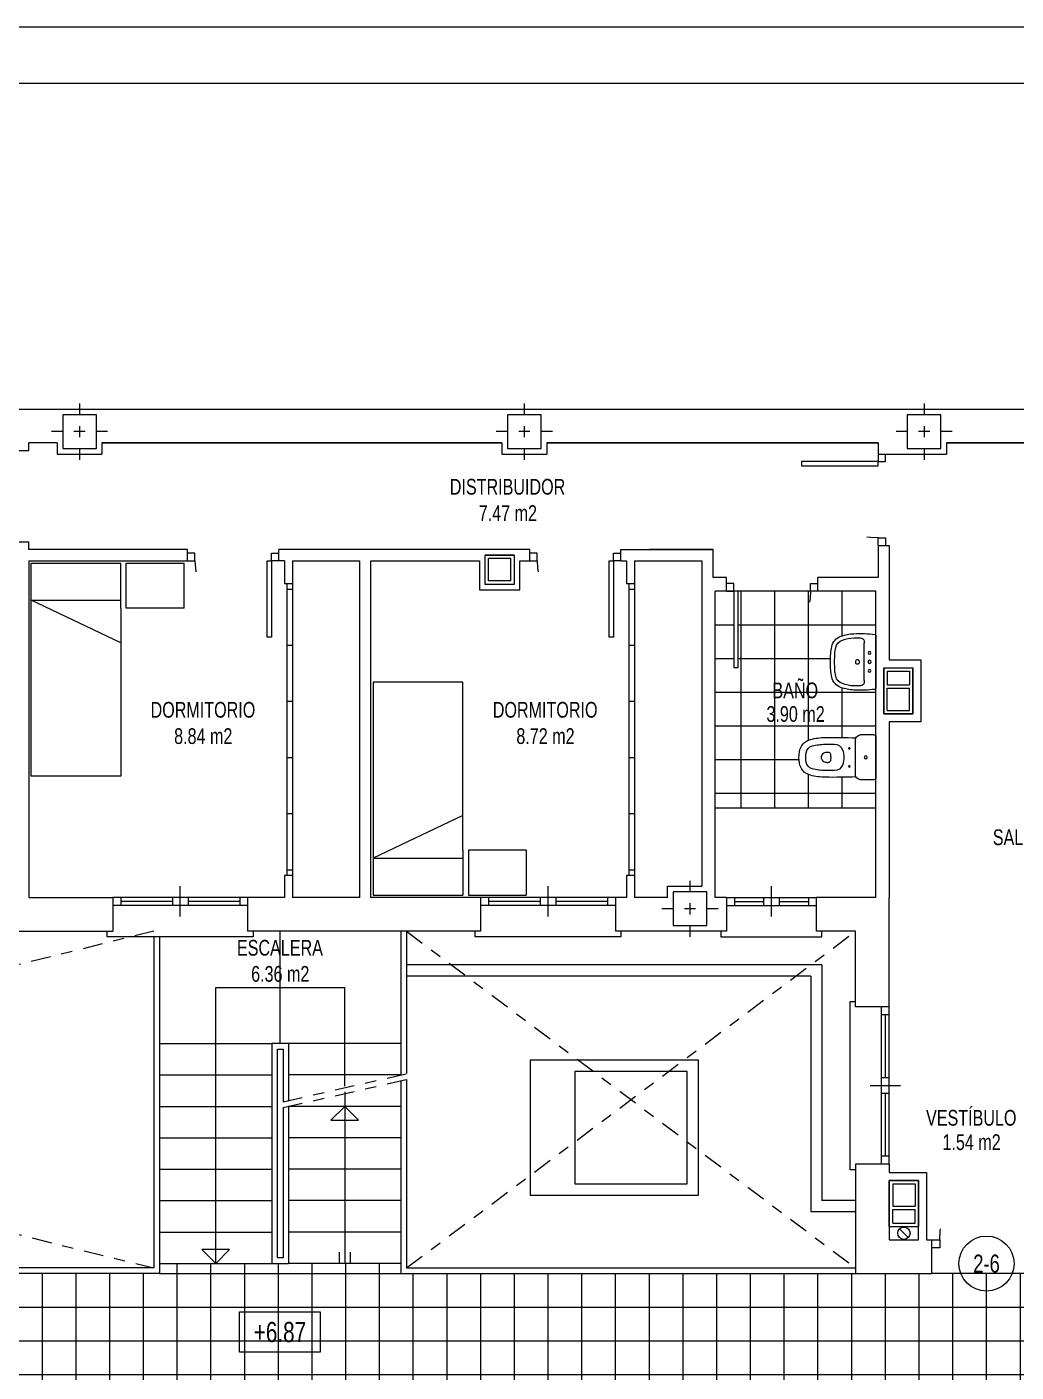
# Model space of a CAD drawing. Header units: millimetres. Extents: x 1426 to 1585, y -58 to 4.
# Drawn here: x 1510.22 to 1519.03, y -40.01 to -28.03 of the extents above; entities that cross this region are included whole.
import ezdxf
from ezdxf.enums import TextEntityAlignment as Align

# ---------------------------------------------------------------- set-up
doc = ezdxf.new("R2010")
doc.units = ezdxf.units.MM
doc.header["$LTSCALE"] = 0.35
doc.linetypes.add('DASHDOT', pattern=[1, 0.5, -0.25, 0, -0.25])
doc.linetypes.add('PUNTOS', pattern=[6.35, 0, -6.35])
for name, color, linetype, lineweight in [('BAJANTES', 9, 'Continuous', 0), ('BARRIDO_PUERTA', 251, 'PUNTOS', 0), ('CARPINTERIA', 4, 'Continuous', 0), ('ESCALERAS', 7, 'Continuous', 0), ('FORMATO', 7, 'Continuous', 0), ('GRAFISMOS', 8, 'DASHDOT', 0), ('MUEBLES', 7, 'Continuous', 0), ('MUROS', 1, 'Continuous', 0), ('PILARES', 7, 'Continuous', 0), ('SANITARIOS', 7, 'Continuous', 0), ('SENTIDO_ESCALERA', 9, 'Continuous', 0), ('SHUNT', 9, 'Continuous', 0), ('SOLERIA', 251, 'Continuous', 0), ('SUPERFICIES', 2, 'Continuous', 0), ('TEXTOS', 3, 'Continuous', 0), ('VISTO', 251, 'Continuous', 0)]:
    doc.layers.add(name, color=color, linetype=linetype, lineweight=lineweight)
doc.styles.add('SWIS721 Lt', font='swisscl.ttf')

# ---------------------------------------------------------------- blocks, each defined once
blk = doc.blocks.new('SHUNT 41x26')
at = {"layer": 'SHUNT'}
for p, q in [((0, 0.2599999999999909), (0, 0)), ((0.4099999999999682, 0.2599999999996783), (0, 0.2599999999999909)), ((0.4099999999999682, 0.2599999999996783), (0.4099999999999966, -1.56319401867222e-13)), ((0.0300000000000864, 0.2300000000000182), (0.0300000000000864, 0.02999999999997272)), ((0.0300000000000864, 0.2300000000000182), (0.2300000000000182, 0.2300000000000182)), ((0.2300000000000182, 0.2300000000000182), (0.2300000000000182, 0.02999999999997272)), ((0.3799999999999955, 0.2299999999998477), (0.2599999999999909, 0.2299999999998477)), ((0.2599999999999909, 0.2299999999998477), (0.2599999999999909, 0.02999999999980218)), ((0.3799999999999955, 0.2299999999998477), (0.3799999999999955, 0.02999999999980218)), ((0, 0), (0.4099999999999966, -1.56319401867222e-13)), ((0.0300000000000864, 0.02999999999997272), (0.2300000000000182, 0.02999999999997272)), ((0.3799999999999955, 0.02999999999980218), (0.2599999999999909, 0.02999999999980218))]:
    blk.add_line(p, q, dxfattribs=at)
blk = doc.blocks.new('bajante')
at = {"layer": 'BAJANTES'}
blk.add_line((-0.03889087296533944, -0.03889087296518312), (0.03889087296511207, 0.03889087296535365), dxfattribs=at)
blk.add_circle((0, 0), 0.055, dxfattribs=at)
blk = doc.blocks.new('PILAR 30x30')
at = {"layer": 'GRAFISMOS', "ltscale": 0.5}
for p, q in [((0, 0.2499999999999858), (0, -0.2499999999999858)), ((0.2499999999999716, 0), (-0.25, 0))]:
    blk.add_line(p, q, dxfattribs=at)
at = {"layer": 'PILARES'}
blk.add_lwpolyline([(0.1499999999999773, -0.1500000000000021), (0.1499999999999773, 0.149999999999995), (-0.1500000000000057, 0.149999999999995), (-0.1500000000000057, -0.1500000000000021)], close=True, dxfattribs=at)
blk = doc.blocks.new('A$C7B596D43')
at = {"layer": 'MUEBLES'}
for p, q in [((-1.419790294221457e-07, 1.498506282077116), (-1.419790294221457e-07, 1.899999949663197)), ((0.5157371351176607, 1.899999949663197), (-1.419790010004363e-07, 1.899999949663197)), ((0.5157371351176607, 1.498506282077116), (0.5157371351176607, 1.899999949663197)), ((0.5640066828195813, 1.498506282077102), (0.5640066828195813, 1.899999949663183)), ((1.364006682819593, 1.899999949663197), (0.5640066828195813, 1.899999949663183)), ((1.364006682819593, -5.03368084991962e-08), (1.364006682819593, 1.899999949663197)), ((1.364006682819593, 1.569999949663185), (0.5640066828195813, 1.569999949663185)), ((0.5640066828195813, 1.189999949663189), (1.364006682819593, 1.569999949663185)), ((-1.419790294221457e-07, 1.498506282077116), (0.5157371351176607, 1.498506282077116)), ((0.5640066828195813, 1.498506282077102), (0.5640066828195813, -5.03368084991962e-08)), ((0.5640066828195813, -5.03368084991962e-08), (1.364006682819593, -5.03368084991962e-08))]:
    blk.add_line(p, q, dxfattribs=at)
blk = doc.blocks.new('S INODORO1')
at = {"layer": 'SANITARIOS'}
for p, q in [((0.1882334308126161, 0), (-0.1882334308126303, 0)), ((-0.1999999999999886, -0.01822664579822231), (-0.1999999999999886, -0.1409999999999627)), ((0.1999999999999886, -0.01822664579822231), (0.1999999999999886, -0.1409999999999627)), ((-0.1918808964199457, -0.156575817573966), (-0.1880054885781419, -0.1619811544979335)), ((-0.163999997858383, -0.17999999999995), (0.1639999999999873, -0.17999999999995)), ((0.1918808985615499, -0.156575817573966), (0.1880054907197461, -0.1619811544979335)), ((-0.04699999999999704, -0.4369999973025642), (-0.04699999999999704, -0.4242945784064887)), ((0.04699999999999704, -0.4369999973025642), (0.04699999999999704, -0.4242945784064887))]:
    blk.add_line(p, q, dxfattribs=at)
blk.add_lwpolyline([(0.1177193807845924, -0.3673107612016917, 0.3145851973718788), (0.0683515056235251, -0.2970423673297677)], format="xyb", dxfattribs=at)
for centre, radius in [((0, -0.09000000000003183), 0.0135), ((0, -0.09000000000003183), 0.0135), ((-0.0800000000000125, -0.23599999999999), 0.0075), ((0.0800000000000125, -0.23599999999999), 0.0075)]:
    blk.add_circle(centre, radius, dxfattribs=at)
for centre, radius, start, end in [((0.1800000000000068, -0.01822664579822231), 0.02, 0, 65.69011829601511), ((-0.1800000000000068, -0.01822664579822231), 0.02, 114.3098817039974, 180), ((-0.1810000000000116, -0.1409999999999627), 0.019, 180, 235.0627641955378), ((-0.1639999999999873, -0.1549999999999727), 0.025, 196.2152195323952, 246.6223783547732), ((5.322258117191922, -0.382957534321692), 5.5, 177.8638331676418, 180.7094562231261), ((-0.163999997858383, -0.1549999999999727), 0.025, 246.6223783547732, 270.000004908241), ((0.1639999999999873, -0.1549999999999727), 0.025, 269.999995091759, 293.3776216452268), ((0.1640000021415915, -0.1549999999999727), 0.025, 293.3776216452268, 343.7847804676048), ((-5.322258117191922, -0.3829575343216884), 5.5, 359.2905437768738, 2.136166832358183), ((0.1810000021416158, -0.1409999999999627), 0.019, 304.9372358044623, 0), ((-0.04271969101469608, -0.3675264795811017), 0.075, 109.9839884045838, 179.8352030700626), ((0, -0.4850000000000136), 0.2, 70.01601159542828, 109.9839884045838), ((0.3726375855731305, -0.4442485856892517), 0.55, 180.7094562231261, 194.5394939202496), ((5.322258117191922, -0.382957534321692), 5.44, 179.8352030700626, 180.7094562231265), ((0.3726375855731305, -0.4442485856892517), 0.49, 180.7094562231265, 194.5394939202496), ((-0.02700000000001523, -0.4242945784064887), 0.02, 99.71514937207024, 180), ((0, -0.4370000000000118), 0.047, 179.999996711712, 270), ((0, -0.5819999999999936), 0.18, 80.2848506279215, 99.71514937207024), ((0, -0.4370000000000118), 0.047, 270, 3.288288058078042e-06), ((0.02700000000001523, -0.4242945784064887), 0.02, 1.017777498068325e-13, 80.28485062792974), ((-0.3726375855731305, -0.4442485856892517), 0.49, 345.4605060797502, 359.2905437768735), ((-5.322258117191922, -0.3829575343216884), 5.44, 359.2905437768735, 0.1647969299373794), ((-0.3726375855731305, -0.4442485856892517), 0.55, 345.4605021030711, 359.2905437768738), ((-0.03003993384598402, -0.5486842853060807), 0.134, 194.5394815747347, 261.1838169393084), ((-0.03003993384598402, -0.5486842853060807), 0.074, 194.5394815747347, 261.1838169393084), ((0.03003993384598402, -0.5486842853060807), 0.074, 278.8161830606915, 345.4605184252652), ((0.03003993384598402, -0.5486842853060807), 0.134, 278.8161830606915, 345.4605021030711), ((0, -0.3550000000000182), 0.33, 261.1838164021437, 278.816183965098), ((0, -0.3550000000000182), 0.27, 261.1838164021437, 278.8161839650988)]:
    blk.add_arc(centre, radius, start, end, dxfattribs=at)
blk = doc.blocks.new('S LAVABO1')
at = {"layer": 'SANITARIOS'}
for p, q in [((0.2960817150196817, 0), (-0.2960817150196817, 0)), ((-0.2065305105095376, -0.1299999999999955), (0.206530511432959, -0.1299999999999955))]:
    blk.add_line(p, q, dxfattribs=at)
for centre, radius in [((-0.1000000000000227, -0.07000000000005002), 0.015), ((0, -0.07000000000005002), 0.0175), ((0.1000000000000227, -0.07000000000005002), 0.015), ((0, -0.2050000000000409), 0.023)]:
    blk.add_circle(centre, radius, dxfattribs=at)
for centre, radius, start, end in [((-0.2960817150196817, -0.009999999999990905), 0.01, 90, 173.6261614113595), ((0.2960817150196817, -0.009999999999990905), 0.01, 6.373838588640401, 90), ((1.184708166736641, -0.1754125934993453), 1.5, 173.6261614113596, 182.6930360595679), ((-0.2269999999999754, -0.1710000000000491), 0.04, 95.59371676879408, 179.6994568863144), ((-0.2065305105095376, -0.3799999999999955), 0.25, 90.00000021162609, 95.59371676879408), ((0.2065305105095376, -0.3799999999999955), 0.25, 84.4062832312059, 89.99999978837394), ((0.2269999999999754, -0.1710000000000491), 0.04, 0.3005431136856259, 84.4062832312059), ((-1.184708166736641, -0.1754125934993453), 1.5, 357.3069639404321, 6.3738385886403), ((0.18581257366111, -0.2223976351006058), 0.5, 182.6930360595679, 199.340620271271), ((1.186135394913322, -0.2209411878851597), 1.454, 178.0233761962638, 180.8979986071595), ((0.18581257366111, -0.2223976351006058), 0.454, 182.6930360595679, 199.340620271271), ((-0.18581257366111, -0.2223976351006058), 0.454, 340.659379728729, 357.3069639404321), ((-1.186135394913322, -0.2209411878851597), 1.454, 359.1020013928405, 1.97662380373624), ((-0.18581257366111, -0.2223976351006058), 0.5, 340.659379728729, 357.3069639404321), ((-0.1349999999999909, -0.3350000000000364), 0.16, 199.34062003409, 257.4428701847792), ((-0.1349999999999909, -0.3350000000000364), 0.114, 199.34062003409, 257.4428701847792), ((-0.06107958876236808, -0.003132898885041868), 0.454, 257.4428701847792, 266.4982176842357), ((0.06107958876236808, -0.003132898885041868), 0.454, 273.5017823157644, 282.5571298152208), ((0.1349999999999909, -0.3350000000000364), 0.114, 282.5571298152208, 340.6593799659099), ((0.1349999999999909, -0.3350000000000364), 0.16, 282.5571298152208, 340.6593799659099), ((-0.06107958876236808, -0.003132898885041868), 0.5, 257.4428701847792, 266.4982176842357), ((0, 0.9950000000000045), 1.5, 266.4982176842357, 273.5017823157644), ((0, 0.9950000000000045), 1.454, 266.4982176842357, 273.5017823157644), ((0.06107958876236808, -0.003132898885041868), 0.5, 273.5017823157644, 282.5571298152208)]:
    blk.add_arc(centre, radius, start, end, dxfattribs=at)
blk = doc.blocks.new('M MESA o90')
at = {"layer": 'MUEBLES'}
for p, q in [((-0.1799999999998363, 0.412431812545492), (-0.1799999999998363, 0.6384318125456048)), ((-0.1799999999998363, 0.6384318125456048), (0.180000000000291, 0.6384318125456048)), ((0.180000000000291, 0.6384318125456048), (0.180000000000291, 0.412431812545492)), ((-0.1799999999998363, 0.580431812545612), (-0.1799999999998363, 0.594431812545281)), ((-0.1799999999998363, 0.594431812545281), (0.180000000000291, 0.594431812545281)), ((0.180000000000291, 0.580431812545612), (-0.1799999999998363, 0.580431812545612)), ((-0.6375531557405338, -0.1779999999998836), (-0.6375531557405338, 0.181999999999789)), ((-0.6375531557405338, 0.181999999999789), (-0.4115531557404211, 0.181999999999789)), ((-0.5935531557406648, -0.1779999999998836), (-0.5935531557406648, 0.181999999999789)), ((-0.5795531557405411, 0.181999999999789), (-0.5795531557405411, -0.1779999999998836)), ((0.6375531557405338, 0.181999999999789), (0.4115531557404211, 0.181999999999789)), ((0.5795531557405411, 0.181999999999789), (0.5795531557405411, -0.1779999999998836)), ((0.5935531557406648, -0.1779999999998836), (0.5935531557406648, 0.181999999999789)), ((0.6375531557405338, -0.1779999999998836), (0.6375531557405338, 0.181999999999789)), ((-0.4115531557404211, -0.1779999999998836), (-0.6375531557405338, -0.1779999999998836)), ((-0.5795531557405411, -0.1779999999998836), (-0.5935531557406648, -0.1779999999998836)), ((0.4115531557404211, -0.1779999999998836), (0.6375531557405338, -0.1779999999998836)), ((0.5795531557405411, -0.1779999999998836), (0.5935531557406648, -0.1779999999998836)), ((-0.1799999999998363, -0.6384318125456048), (-0.1799999999998363, -0.412431812545492)), ((0.180000000000291, -0.412431812545492), (0.180000000000291, -0.6384318125456048)), ((-0.1799999999998363, -0.580431812545612), (0.180000000000291, -0.580431812545612)), ((0.180000000000291, -0.594431812545281), (-0.1799999999998363, -0.594431812545281)), ((0.180000000000291, -0.580431812545612), (0.180000000000291, -0.594431812545281)), ((0.180000000000291, -0.6384318125456048), (-0.1799999999998363, -0.6384318125456048))]:
    blk.add_line(p, q, dxfattribs=at)
blk.add_circle((0, 0), 0.4499999999995907, dxfattribs=at)
blk = doc.blocks.new('A$C1164197C')
at = {"layer": 'SHUNT'}
for p, q in [((4.860798981098924e-07, 0.2600003274134508), (4.860796707362169e-07, 3.274134741104717e-07)), ((4.860798981098924e-07, 0.2600003274134508), (0.2600004860796616, 0.260000327413465)), ((0.2600004860796616, 3.274134741104717e-07), (0.2600004860796616, 0.260000327413465)), ((0.03000048607964345, 0.03000032741356051), (0.03000048607964345, 0.2300003274134923)), ((0.03000048607964345, 0.2300003274134923), (0.2300004860796889, 0.2300003274134923)), ((0.2300004860796889, 0.03000032741356051), (0.2300004860796889, 0.2300003274134923)), ((4.860796707362169e-07, 3.274134741104717e-07), (0.2600004860796616, 3.274134741104717e-07)), ((0.03000048607964345, 0.03000032741356051), (0.2300004860796889, 0.03000032741356051))]:
    blk.add_line(p, q, dxfattribs=at)
blk = doc.blocks.new('C P072')
at = {"layer": 'BARRIDO_PUERTA'}
blk.add_arc((0.06790447680714351, -0.0008679941265654634), 0.722096044878664, 0.06887229536583446, 86.65797362140653, dxfattribs=at)
at = {"layer": 'CARPINTERIA'}
for p, q in [((0.07000000000016371, 0.7200000000002547), (0.1100000000005821, 0.7200000000002547)), ((0.07000000000016371, 0), (0.07000000000016371, 0.7200000000002547)), ((0.1100000000005821, 0.7200000000002547), (0.1100000000005821, 0)), ((0, 0), (0.07000000000016371, 0)), ((0.1100000000005821, 0), (0.07000000000016371, 0)), ((0.07000000000016371, 0), (0.07000000000016371, -0.07000000000016371)), ((0.7900000000004184, 0), (0.7900000000004184, -0.07000000000016371)), ((0.8600000000005821, -9.094947017729282e-13), (0.7900000000004184, 0)), ((0.07000000000016371, -0.07000000000016371), (0, -0.07000000000016371)), ((0.7900000000004184, -0.07000000000016371), (0.8600000000005821, -0.07000000000061846))]:
    blk.add_line(p, q, dxfattribs=at)
blk = doc.blocks.new('ARMARIO 5H')
at = {"layer": 'CARPINTERIA'}
for p, q in [((0, 0.04999999999999716), (2.599999999999909, 0.04999999999999716)), ((0, 0), (2.599999999999909, 0)), ((0.04999999999995453, 0.04999999999999716), (0.04999999999995453, 0)), ((0.5499999999999545, 0.04999999999999716), (0.5499999999999545, 0)), ((1.049999999999955, 0.04999999999999716), (1.049999999999955, 0)), ((1.549999999999955, 0.04999999999999716), (1.549999999999955, 0)), ((2.049999999999955, 0.04999999999999716), (2.049999999999955, 0)), ((2.549999999999955, 0.04999999999999716), (2.549999999999955, 0))]:
    blk.add_line(p, q, dxfattribs=at)
blk = doc.blocks.new('C VA140')
at = {"layer": 'CARPINTERIA'}
for p, q in [((0.6999999999998181, 0), (0, 0)), ((0.07000000000061846, 0), (0.07000000000061846, -0.07000000000016371)), ((0.6300000000001091, 0), (0.6300000000001091, -0.07000000000016371)), ((0.6999999999993634, -0.1700000000000728), (0.6999999999993634, 0.09999999999854481)), ((1.399999999999636, 4.547473508864641e-13), (0.6999999999993634, 0)), ((0.7699999999999818, 0), (0.7699999999999818, -0.07000000000016371)), ((1.329999999999927, 4.547473508864641e-13), (1.329999999999927, -0.06999999999970896)), ((0.6999999999998181, -0.07000000000016371), (0, -0.07000000000016371)), ((0.6300000000001091, -0.03500000000030923), (0.07000000000061846, -0.03500000000030923)), ((1.399999999999636, -0.06999999999970896), (0.6999999999993634, -0.07000000000016371)), ((1.329999999999927, -0.03499999999985448), (0.7699999999999818, -0.03500000000030923)), ((-0.0499999999992724, -0.3500000000003638), (-0.0499999999992724, -0.3000000000001819)), ((1.449999999999818, -0.3499999999999091), (-0.0499999999992724, -0.3500000000003638)), ((1.449999999999818, -0.2999999999997272), (1.449999999999818, -0.3499999999999091))]:
    blk.add_line(p, q, dxfattribs=at)
blk = doc.blocks.new('C P082')
at = {"layer": 'BARRIDO_PUERTA'}
blk.add_arc((0.07000000000016371, 0), 0.8200000000001637, 2.605510395054913e-11, 87.20397430368445, dxfattribs=at)
at = {"layer": 'CARPINTERIA'}
for p, q in [((0.07000000000016371, 0.8190238091779065), (0.1100000000005821, 0.8190238091779065)), ((0.07000000000016371, 0), (0.07000000000016371, 0.8190238091779065)), ((0.1100000000005821, 0.8190238091779065), (0.1100000000005821, 0)), ((0, 0), (0.07000000000016371, 0)), ((0.1100000000005821, 0), (0.07000000000016371, 0)), ((0.07000000000016371, 0), (0.07000000000016371, -0.07000000000016371)), ((0.8900000000003274, 0), (0.8900000000003274, -0.07000000000016371)), ((0.9600000000004911, -9.094947017729282e-13), (0.8900000000003274, 0)), ((0.07000000000016371, -0.07000000000016371), (0, -0.07000000000016371)), ((0.8900000000003274, -0.07000000000016371), (0.9600000000004911, -0.07000000000061846))]:
    blk.add_line(p, q, dxfattribs=at)
blk = doc.blocks.new('C VA080')
at = {"layer": 'CARPINTERIA'}
for p, q in [((0.4000000000005457, 0), (0, 0)), ((0.07000000000061846, 0), (0.07000000000061846, -0.07000000000016371)), ((0.3300000000008367, 0), (0.3300000000008367, -0.07000000000016371)), ((0.4000000000000909, -0.1700000000000728), (0.4000000000000909, 0.09999999999854481)), ((0.8000000000001819, 4.547473508864641e-13), (0.4000000000000909, 0)), ((0.4700000000007094, 0), (0.4700000000007094, -0.07000000000016371)), ((0.7300000000004729, 4.547473508864641e-13), (0.7300000000004729, -0.06999999999970896)), ((0.4000000000005457, -0.07000000000016371), (0, -0.07000000000016371)), ((0.3300000000008367, -0.03500000000030923), (0.07000000000061846, -0.03500000000030923)), ((0.8000000000001819, -0.06999999999970896), (0.4000000000000909, -0.07000000000016371)), ((0.7300000000004729, -0.03499999999985448), (0.4700000000007094, -0.03500000000030923)), ((-0.0499999999992724, -0.3500000000003638), (-0.0499999999992724, -0.3000000000001819)), ((0.8500000000003638, -0.3499999999999091), (-0.0499999999992724, -0.3500000000003638)), ((0.8500000000003638, -0.2999999999997272), (0.8500000000003638, -0.3499999999999091))]:
    blk.add_line(p, q, dxfattribs=at)
blk = doc.blocks.new('C VA120')
at = {"layer": 'CARPINTERIA'}
for p, q in [((0.6000000000008185, 0), (0, 0)), ((0.07000000000061846, 0), (0.07000000000061846, -0.07000000000016371)), ((0.5300000000011096, 0), (0.5300000000011096, -0.07000000000016371)), ((0.6000000000003638, -0.1700000000000728), (0.6000000000003638, 0.09999999999854481)), ((1.199999999999818, 4.547473508864641e-13), (0.6000000000003638, 0)), ((0.6700000000009823, 0), (0.6700000000009823, -0.07000000000016371)), ((1.130000000000109, 4.547473508864641e-13), (1.130000000000109, -0.06999999999970896)), ((0.6000000000008185, -0.07000000000016371), (0, -0.07000000000016371)), ((0.5300000000011096, -0.03500000000030923), (0.07000000000061846, -0.03500000000030923)), ((1.199999999999818, -0.06999999999970896), (0.6000000000003638, -0.07000000000016371)), ((1.130000000000109, -0.03499999999985448), (0.6700000000009823, -0.03500000000030923)), ((-0.0499999999992724, -0.3500000000003638), (-0.0499999999992724, -0.3000000000001819)), ((1.25, -0.3499999999999091), (-0.0499999999992724, -0.3500000000003638)), ((1.25, -0.2999999999997272), (1.25, -0.3499999999999091))]:
    blk.add_line(p, q, dxfattribs=at)

msp = doc.modelspace()

# ---------------------------------------------------------------- hatches: boundary and pattern name
at = {"layer": 'SOLERIA'}
h = msp.add_hatch(dxfattribs=at)
h.set_pattern_fill('ANSI37', color=256, scale=2.4, angle=45, style=0)
h.set_pattern_definition([(90, (1517.782049408042, -33.05549588361865), (0.3, 5.551115123125783e-17), []), (7.016477563892661e-15, (1517.782049408042, -33.05549588361865), (5.551115123125783e-17, -0.3), [])])
h.paths.add_polyline_path([(1516.556071084431, -33.05549588362152), (1517.199115131158, -33.05549588362, -0.3968827745503562), (1516.556071084431, -33.73636605074552)], flags=16)
h.paths.add_polyline_path([(1516.352049253342, -33.05549588362189), (1516.452049253342, -33.05549588362167), (1516.518244964035, -33.05549588362152), (1516.518244964035, -33.73636605074545), (1516.556071084431, -33.73636605074545, 0.396882774550323), (1517.199115131158, -33.05549588362), (1517.265310841851, -33.05549588361985), (1517.782049408042, -33.05549588361865), (1517.782049408042, -33.44937798584697, 0.3819936691706547), (1517.774937529349, -33.44142743614655, 0.03958235651519243), (1517.585337283318, -33.43533517956136, 0.07276681690371832), (1517.47165792949, -33.45746685954293, 0.2590936280427111), (1517.389111205267, -33.55041449716106, 0.0395319811400574), (1517.380289929378, -33.6129478513523, 0.03056833146270439), (1517.380289929377, -33.75953886437546, 0.03953198113820849), (1517.389111205267, -33.82207221856377, 0.2590936280445718), (1517.47165792949, -33.91501985618253, 0.07276681690327334), (1517.585337283317, -33.93715153616393, 0.03958235651476194), (1517.774937529347, -33.93105927957911, 0.3819936692627305), (1517.782049408042, -33.92310872987834), (1517.782049408042, -34.34875740129403, 0.2947433311087498), (1517.763822762244, -34.33699083210639), (1517.641049408042, -34.33699083210639, 0.2449887212017084), (1517.625473590467, -34.34510993568706), (1517.620068253544, -34.34898534352823, 0.2235592800706168), (1517.60410166624, -34.36307109692024, 0.01241701099872643), (1517.330990705534, -34.35967058083296, 0.06041829651556497), (1517.199724777186, -34.37724227421669, 0.2992740963167989), (1517.100948315434, -34.48641339246793, 0.07708787595178637), (1517.100948315435, -34.5875682717454, 0.2992740963157517), (1517.199724777186, -34.6967393899962, 0.06041829651501568), (1517.330990705533, -34.71431108337976, 0.01241701095730912), (1517.604101665328, -34.71091056732651, 0.223559304179279), (1517.620068253544, -34.72499632282612), (1517.625473590468, -34.72887173066793, 0.2449887056174119), (1517.641049408042, -34.73699083210636), (1517.763822762244, -34.73699083210636, 0.2947433311073035), (1517.782049408042, -34.72522426291889), (1517.782049408042, -34.98699083210639), (1516.352049253342, -34.98699083210922)])
h = msp.add_hatch(dxfattribs=at)
h.set_pattern_fill('ANSI37', color=256, scale=2.403, angle=45, style=0)
h.set_pattern_definition([(90, (1505.251627158006, -39.73548816322316), (-0.300375, 5.551115123125783e-17), []), (180, (1505.251627158006, -39.73548816322316), (-5.551115123125783e-17, -0.300375), [])])
h.paths.add_polyline_path([(1490.303187870864, -39.13549588361904), (1496.951204753269, -39.1354958836185), (1496.951204753269, -37.94551151334705), (1499.151204766196, -37.94551148324029), (1499.151204766196, -39.13549588027013), (1511.402049485929, -39.13549588361851), (1511.402049486787, -39.04549574618766), (1513.552049414036, -39.04549587481575), (1513.552049405238, -39.13549588361875), (1520.200066445148, -39.13549588361909), (1520.200066445148, -40.33548044282728), (1517.582043143207, -40.33548044283207), (1517.582043143207, -40.28548044283189), (1516.382043143207, -40.28548044283237), (1516.382043143207, -40.33548044282717), (1515.87122256936, -40.33548044283256), (1515.87122256936, -40.28548044283237), (1514.67122256936, -40.28548044283189), (1514.67122256936, -40.33548044283207), (1510.525824208757, -40.33548156755221), (1510.525824208757, -40.28548156755203), (1509.325824208757, -40.28548156755155), (1509.325824208757, -40.33548156755173), (1506.707037367578, -40.33548044283207), (1506.707037367578, -40.28548044283189), (1505.507037367579, -40.28548044283237), (1505.507037367579, -40.33548044282717), (1504.996216793731, -40.33548044282724), (1504.996216793731, -40.28548044283237), (1503.796216793732, -40.28548044283189), (1503.796216793732, -40.33548044283207), (1501.177429952552, -40.33548044282664), (1501.177429952552, -40.28548156755155), (1499.977429952553, -40.28548156755203), (1499.977429952553, -40.33548044282724), (1495.832025327116, -40.33548044283207), (1495.832025327116, -40.28548044283189), (1494.632025327117, -40.28548044283237), (1494.632025327117, -40.33548044282717), (1494.121204753269, -40.33548044283256), (1494.121204753269, -40.28548044283237), (1492.92120475327, -40.28548044283189), (1492.92120475327, -40.33548044283207), (1490.303187870864, -40.33548044282731)])

# ---------------------------------------------------------------- linework, layer by layer
at = {"layer": 'ESCALERAS'}
for p, q in [((1514.302049408045, -32.73549588361788), (1514.562049408045, -32.73549588361788)), ((1514.302049408045, -32.99549588361787), (1514.302049408045, -32.73549588361788)), ((1514.562049408045, -32.73549588361788), (1514.562049408045, -32.99549588361787)), ((1514.562049408045, -32.99549588361787), (1514.302049408045, -32.99549588361787)), ((1511.352049502811, -36.13549588362032), (1511.352049502811, -39.08549588361848)), ((1511.402049514523, -36.13549588362029), (1511.402049485929, -39.13549588361851)), ((1512.477049458342, -37.08549578210788), (1512.477049458342, -36.085495883618)), ((1513.552049569039, -36.08549588361871), (1513.552049504586, -37.36549587481574)), ((1513.602049581228, -36.08549588361871), (1513.602049505256, -37.35410921388704)), ((1511.402049380331, -37.08549574618863), (1512.402049374402, -37.08549574618863)), ((1512.402049530636, -37.08549574618875), (1512.402049408596, -39.04549574618766)), ((1512.552049380331, -37.08549581125087), (1512.402049530636, -37.08549574618875)), ((1513.552049525342, -37.08549587481574), (1512.552049542283, -37.08549581802712)), ((1512.552049542283, -37.08549581802712), (1512.552049507437, -37.59322911290945)), ((1511.402049431391, -37.36549574618765), (1512.402049425462, -37.36549574618765)), ((1513.552049509441, -37.36549587481574), (1512.552049526382, -37.36549581802712)), ((1513.552049501623, -37.4172863216432), (1513.552049405238, -39.13549588361875)), ((1513.602049502382, -37.40589965958844), (1513.602049408033, -39.08549588361846)), ((1511.402049431391, -37.64549574618766), (1512.402049425462, -37.64549574618766)), ((1512.552049503894, -37.64501955876319), (1512.552049408596, -39.04549581802711)), ((1513.55204949354, -37.64549587481574), (1512.552049510481, -37.64549581802712)), ((1511.402049431391, -37.92549574618766), (1512.402049425462, -37.92549574618766)), ((1513.552049477639, -37.92549587481574), (1512.55204949458, -37.92549581802712)), ((1511.402049431391, -38.20549574618766), (1512.402049425462, -38.20549574618766)), ((1513.552049461738, -38.20549587481575), (1512.552049478679, -38.20549581802712)), ((1511.402049431391, -38.48549574618766), (1512.402049425462, -38.48549574618766)), ((1513.552049445837, -38.48549587481575), (1512.552049462778, -38.48549581802713)), ((1511.402049431391, -38.76549574618766), (1512.402049425462, -38.76549574618766)), ((1513.552049429936, -38.76549587481575), (1512.552049446877, -38.76549581802713)), ((1511.402049431391, -39.04549574618766), (1512.402049425462, -39.04549574618766)), ((1512.402049408596, -39.04549574618766), (1512.552049408596, -39.04549574618766)), ((1513.552049414036, -39.04549587481575), (1512.552049430976, -39.04549581802713)), ((1511.352049502811, -39.08549588361848), (1505.251627080656, -39.08549588361863)), ((1511.402049485929, -39.13549588361851), (1505.251627080656, -39.13549588361864)), ((1513.552049408043, -39.1354958836185), (1517.602049408042, -39.13549588361858)), ((1513.602049408042, -39.08549588361846), (1517.602049408043, -39.08549588361854)), ((1513.602049408042, -39.08549588361848), (1517.602049408043, -39.08549588361854)), ((1517.602049408044, -39.13549588361858), (1517.602049408044, -39.13549588361909))]:
    msp.add_line(p, q, dxfattribs=at)
for points in [[(1517.852049562743, -33.73925997618161), (1518.112049562743, -33.73925997618158), (1518.112049562743, -34.14925997618158), (1517.852049562743, -34.14925997618158), (1517.852049562743, -33.73925997618161)], [(1512.502049412513, -37.65640624145566), (1512.502049408596, -38.99549581802716), (1512.452049370427, -38.99549581802716), (1512.452049374402, -37.13549574618865), (1512.502049412571, -37.13549574618865), (1512.502049412571, -37.60461579637418)]]:
    msp.add_lwpolyline(points, dxfattribs=at)
msp.add_lwpolyline([(1517.902049408043, -38.83549588361908), (1518.162049408043, -38.83549588361908), (1518.162049408043, -38.30551132427657), (1517.902049408042, -38.30551132427657)], close=True, dxfattribs=at)
at = {"layer": 'FORMATO'}
msp.add_lwpolyline([(1531.448353036657, -28.02988439646706), (1531.448353036657, -57.72988439646665), (1478.948353036657, -57.72988439646625), (1478.948353036657, -28.02988439646666)], close=True, dxfattribs=at)
at = {"layer": 'FORMATO', "color": 1}
msp.add_lwpolyline([(1530.948353036657, -28.52988439646708), (1530.948353036657, -57.22988439646667), (1479.448353036657, -57.22988439646625), (1479.448353036657, -28.52988439646666)], close=True, dxfattribs=at)
at = {"layer": 'GRAFISMOS'}
for p, q in [((1499.201204646482, -36.08549588361853), (1511.352049502811, -39.08549588361848)), ((1511.352049502811, -36.08549588361895), (1499.201204766195, -39.08549588027007)), ((1513.602049408042, -39.08549588361848), (1517.602049408043, -36.08549588361809)), ((1513.602049408042, -36.08549588361873), (1517.602049408043, -39.08549588361854)), ((1512.502049412571, -37.60461579639536), (1513.602049506281, -37.35410921365355)), ((1512.502049412513, -37.65640624145565), (1513.602049502382, -37.40589965958848))]:
    msp.add_line(p, q, dxfattribs=at)
at = {"layer": 'MUROS'}
for p, q in [((1488.532420957347, -31.43549588361937), (1521.973915429429, -31.43549588361946)), ((1510.489128049392, -31.73549588361978), (1510.237512581426, -31.73549588362136)), ((1514.698787819535, -32.68549588361781), (1512.464780994738, -32.6854958836144)), ((1514.252049408045, -32.78549588361816), (1514.252049408045, -33.04549588361787)), ((1514.612049408045, -33.04549588361787), (1514.612049408044, -32.78549588361803)), ((1512.584780994738, -32.99049588361512), (1512.514780994738, -32.99049588361512)), ((1514.252049408045, -33.04549588361787), (1514.612049408045, -33.04549588361787)), ((1515.632049408044, -32.99049588361846), (1515.562049408044, -32.99049588361846)), ((1512.584780994738, -35.59049588361503), (1512.514780994738, -35.59049588361503)), ((1515.632049408044, -35.59049588361837), (1515.562049408044, -35.59049588361837)), ((1515.92663174708, -35.78549588362072), (1515.92663174708, -35.68549588361901)), ((1515.92663174708, -35.68549588361901), (1516.232049408044, -35.68549588361901)), ((1510.237512581431, -35.7854958836197), (1510.98663569263, -35.78549588361964)), ((1510.98663569263, -35.78549588361964), (1510.98663569263, -36.08549588361853)), ((1512.514780994738, -35.78549588362002), (1512.186635692629, -35.78549588361964)), ((1512.186635692629, -35.78549588361964), (1512.186635692629, -36.08549588361853)), ((1513.184780994738, -35.78549588362015), (1512.584780994737, -35.78549588362004)), ((1514.262049408043, -35.78549588362035), (1513.284780994738, -35.78549588362016)), ((1514.262049408043, -35.78549588361904), (1514.262049408043, -36.08549588362354)), ((1515.562049408044, -35.78549588362061), (1515.462049408044, -35.78549588362058)), ((1515.462049408044, -35.78549588361904), (1515.462049408044, -36.08549588362354)), ((1515.92663174708, -35.78549588362072), (1515.632049408044, -35.78549588362066)), ((1516.452049408044, -35.78549588362083), (1516.352049408044, -35.78549588362078)), ((1516.452049408043, -35.78549588361827), (1516.452049408044, -36.08549588361834)), ((1517.252049408044, -36.085495883618), (1517.252049408043, -35.78548044283216)), ((1517.782049562742, -35.78549588362106), (1517.252049408043, -35.78549588362097)), ((1517.902049408039, -36.76049588361742), (1517.902049408043, -35.78549588362112)), ((1508.054569715017, -36.08549588362578), (1510.98663569263, -36.08549588361853)), ((1517.60204940804, -36.76049588361744), (1517.602049408043, -36.08549588361868)), ((1517.902049408039, -36.76049588361742), (1517.60204940804, -36.76049588361744)), ((1517.902049408046, -38.16049588361708), (1517.602049408041, -38.16049588361694))]:
    msp.add_line(p, q, dxfattribs=at)
at = {"layer": 'MUROS', "lineweight": 0}
for p, q in [((1510.237512581426, -31.80386508936396), (1510.237512581426, -31.73549588362136)), ((1510.489128049392, -31.73549588361978), (1510.489128049392, -31.83548044296264)), ((1510.889128049392, -31.73549588361978), (1510.889128049392, -31.83548044296264)), ((1514.450808965418, -31.73549588361933), (1510.889128049392, -31.73549588361863)), ((1510.889128049392, -31.73549588361949), (1514.450808965418, -31.73549588361947)), ((1514.450808965418, -31.73549588361973), (1514.450808965418, -31.83548044296248)), ((1517.802049408042, -31.73549588361997), (1514.850808965418, -31.73549588361941)), ((1514.850808965418, -31.73549588361964), (1514.850808965418, -31.8354804429625)), ((1514.850808965418, -31.7354958836195), (1517.80204940804, -31.7354958836195)), ((1517.80204940804, -31.73549588361997), (1517.80204940804, -31.83549588361965)), ((1521.175556746449, -31.73549588361943), (1518.412362236096, -31.73549588361943)), ((1518.412362236096, -31.7354958836197), (1518.412362236096, -31.83548044296256)), ((1518.412362236096, -31.73549588361947), (1521.573915506775, -31.73549588361951)), ((1510.13750805272, -31.80386508936397), (1510.237512581426, -31.80386508936396)), ((1510.489128049392, -31.83548044296263), (1510.889128049392, -31.83548044296264)), ((1514.450808965418, -31.83548044296248), (1514.850808965418, -31.8354804429625)), ((1517.80204940804, -31.83548044296253), (1518.412362236096, -31.83548044296256)), ((1510.137512581431, -32.61712667787226), (1510.237512581432, -32.61712667787226)), ((1510.237512581432, -32.68549588362053), (1510.237512581432, -32.61712667787226)), ((1511.651519406229, -32.68549588361156), (1510.237512581432, -32.68549588362053)), ((1511.651519406229, -32.78549588361272), (1511.651519406229, -32.68549588361156)), ((1512.464780994739, -32.78549588361357), (1512.464780994738, -32.6854958836144)), ((1514.698787819535, -32.78549588361714), (1514.698787819535, -32.68549588361781)), ((1515.512049408044, -32.78549588361788), (1515.512049408044, -32.68549588361797)), ((1515.512049408044, -32.68549588361797), (1516.332049408045, -32.6854958836191)), ((1516.332049408044, -32.68549588361905), (1515.763463045068, -32.68549588361874)), ((1516.332049408044, -32.93549588362053), (1516.332049408044, -32.6854958836191)), ((1517.802049408042, -32.64875747212893), (1517.902049562742, -32.64875747212935)), ((1517.802049408041, -32.64875747212893), (1517.802049408042, -32.93549588361945)), ((1517.902049562742, -32.64875747212935), (1517.902049562742, -33.66925997618161)), ((1510.237512581431, -32.78549588362332), (1510.237512581431, -35.7854958836197)), ((1510.237512581431, -32.78549588362332), (1511.651519406229, -32.78549588361272)), ((1512.514780994738, -32.78549588361778), (1512.464780994739, -32.78549588361627)), ((1512.514780994738, -32.78549588361488), (1512.514780994738, -32.99049588361489)), ((1512.584780994739, -32.78549588361792), (1512.584780994738, -32.99049588361489)), ((1512.584780994739, -32.78549588361792), (1513.184780994739, -32.78549588361857)), ((1513.184780994738, -35.78549588362015), (1513.184780994739, -32.78549588361857)), ((1513.284780994738, -35.78549588362016), (1513.284780994738, -32.78549588361845)), ((1513.284780994738, -32.78549588361845), (1514.252049408045, -32.78549588361818)), ((1514.612049408044, -32.78549588361808), (1514.698787819534, -32.78549588361805)), ((1515.512049408044, -32.78549588361771), (1515.562049408044, -32.78549588361822)), ((1515.562049408044, -32.78549588361822), (1515.562049408044, -32.99049588361823)), ((1515.632049408044, -32.78549588361827), (1515.632049408044, -32.99049588361823)), ((1515.632049408044, -32.78549588361827), (1516.232049408044, -32.78549588361958)), ((1516.232049408044, -32.78549588361958), (1516.232049408044, -35.68549588361901)), ((1516.452049408043, -32.93549588362047), (1516.332049408044, -32.93549588362053)), ((1516.452049408043, -33.05549588362104), (1516.452049408043, -32.93549588362047)), ((1517.802049408042, -32.93549588361945), (1517.265310996552, -32.93549588361984)), ((1517.265310996552, -33.0554958836203), (1517.265310996552, -32.93549588361984)), ((1516.352049408044, -35.78549588361856), (1516.352049408042, -33.05549588362189)), ((1516.452049408042, -33.05549588362167), (1516.352049408042, -33.05549588362189)), ((1517.782049562743, -33.05549588361865), (1517.265310996552, -33.05549588361985)), ((1517.782049562742, -35.78549588361839), (1517.782049562743, -33.05549588361865)), ((1517.902049562742, -34.21925997618157), (1517.902049562742, -35.78549588361839)), ((1512.514780994738, -35.5904958836148), (1512.514780994738, -35.78549588362002)), ((1512.584780994738, -35.5904958836148), (1512.584780994737, -35.78549588362004)), ((1515.562049408044, -35.59049588361814), (1515.562049408044, -35.78549588361853)), ((1515.632049408044, -35.59049588361814), (1515.632049408044, -35.78549588361853)), ((1514.262049408043, -36.0854958836188), (1512.186635692629, -36.08549588361853)), ((1516.452049408044, -36.08549588361871), (1515.462049408044, -36.08549588361874)), ((1517.602049408043, -36.08549588361868), (1517.252049408044, -36.08549588361868)), ((1517.602049408041, -38.16049588361694), (1517.602049408043, -39.13549588361909)), ((1517.902049408046, -38.16049588361708), (1517.902049408045, -38.23551132427661)), ((1517.902049408045, -38.23551132427661), (1518.232049408046, -38.23551132427657)), ((1518.232049408046, -38.23551132427657), (1518.232049408042, -38.83549588357877)), ((1518.232049408042, -38.83549588357877), (1518.282049408042, -38.83549588358095))]:
    msp.add_line(p, q, dxfattribs=at)
for points in [[(1517.902049562742, -33.66925997618161), (1518.182049562743, -33.66925997618157), (1518.182049562743, -34.21925997618157), (1517.902049562742, -34.21925997618157)], [(1517.602049408043, -39.13549588361909), (1518.282049408043, -39.13549588361634), (1518.282049408042, -38.83549588361871)]]:
    msp.add_lwpolyline(points, dxfattribs=at)
at = {"layer": 'SANITARIOS'}
msp.add_line((1516.352049408044, -34.98699083210924), (1517.782049562742, -34.98699083210639), dxfattribs=at)
at = {"layer": 'SENTIDO_ESCALERA'}
for p, q in [((1511.902049428427, -39.04549574618766), (1511.902049420273, -36.58549581490355)), ((1511.902049420273, -36.58549581490355), (1513.052049558423, -36.58549581490355)), ((1513.052049515517, -37.46460062023093), (1513.052049558423, -36.58549581490355)), ((1513.052049400998, -37.51629407846142), (1513.052049397023, -39.04549584642142)), ((1513.052049502294, -37.64549584613778), (1512.928610038295, -37.76893531013602)), ((1513.175488966293, -37.76893531013602), (1513.052049502294, -37.64549584613778)), ((1512.928610038295, -37.76893531013602), (1513.175488966293, -37.76893531013602)), ((1511.778609964429, -38.92205628218942), (1511.902049428427, -39.04549574618766)), ((1512.025488892426, -38.92205628218942), (1511.778609964429, -38.92205628218942)), ((1511.902049428427, -39.04549574618766), (1512.025488892426, -38.92205628218942)), ((1513.002049406171, -38.9454958555699), (1513.002049406171, -39.0454958555698)), ((1513.102049406171, -39.04549585557026), (1513.102049406171, -38.9454958555699))]:
    msp.add_line(p, q, dxfattribs=at)
at = {"layer": 'SOLERIA'}
for p, q in [((1517.265310841851, -33.05549588361985), (1516.452049253342, -33.05549588362178)), ((1519.242049408044, -39.13549588361719), (1518.282049408043, -39.13549588361634))]:
    msp.add_line(p, q, dxfattribs=at)
at = {"layer": 'TEXTOS', "color": 9}
msp.add_lwpolyline([(1512.833202423026, -39.4755357135549), (1512.833202423026, -39.83553571355498), (1512.115384672833, -39.83553571355498), (1512.115384672833, -39.4755357135549)], close=True, dxfattribs=at)
at = {"layer": 'TEXTOS', "color": 7}
msp.add_circle((1518.767645379832, -39.04608758906763), 0.2455440864008728, dxfattribs=at)
at = {"layer": 'VISTO'}
for p, q in [((1517.302049408044, -36.3854958836186), (1513.602049374832, -36.38549588361874)), ((1517.302049408044, -36.3854958836186), (1517.302049408042, -38.48549588361849)), ((1517.202049408044, -36.4854958836186), (1513.602049374832, -36.48549588361875)), ((1517.202049408044, -36.4854958836186), (1517.202049408042, -38.58549588361843)), ((1517.602049408043, -38.48549588361812), (1517.302049408042, -38.48549588361849)), ((1517.602049408043, -38.58549588361796), (1517.202049408042, -38.5854958836184))]:
    msp.add_line(p, q, dxfattribs=at)
for points in [[(1516.202049408041, -37.23549588361853), (1514.702049408042, -37.23549588361853), (1514.702049408042, -38.43549588361827), (1516.202049408041, -38.43549588361827)], [(1516.102049408041, -37.33549588361854), (1515.102049408042, -37.33549588361854), (1515.102049408042, -38.33549588361826), (1516.102049408041, -38.33549588361826)]]:
    msp.add_lwpolyline(points, close=True, dxfattribs=at)

# ---------------------------------------------------------------- block references
at = {"layer": 'BAJANTES', "rotation": 270}
msp.add_blockref('bajante', (1518.032049408043, -38.77549588361908), dxfattribs=at)
at = {"layer": 'CARPINTERIA'}
for p, xscale, yscale, zscale, rotation in [((1517.802049562742, -31.83549588361981), -0.9456530098937037, 0.9456530098936469, 0.9456530098936341, 90), ((1512.464780994738, -32.78549588361431), 0.9456530098937037, 0.9456530098937037, 0.9456530098937037, 180.0000000000017), ((1515.512049408044, -32.78549588361862), 0.9456530098937037, 0.9456530098937037, 0.9456530098937037, 180.0000000000017), ((1516.452049408043, -33.05549588362178), -0.9456530098937037, 0.9456530098936469, 0.9456530098936341, 180)]:
    msp.add_blockref('C P072', p, dxfattribs=dict(at, xscale=xscale, yscale=yscale, zscale=zscale, rotation=rotation))
for name, p, rotation in [('ARMARIO 5H', (1512.534780994738, -32.99049588361512), 270), ('ARMARIO 5H', (1515.582049408044, -32.99049588361846), 270), ('C VA140', (1517.902049408046, -36.76049588361736), 269.999999999987)]:
    msp.add_blockref(name, p, dxfattribs=dict(at, rotation=rotation))
for p in [(1510.98663569263, -35.78549588362009), (1514.262049408043, -35.78549588361904)]:
    msp.add_blockref('C VA120', p, dxfattribs=at)
at = {"layer": 'CARPINTERIA', "xscale": -1}
for name, p in [('C VA080', (1517.252049408044, -35.78549588361827)), ('C P082', (1519.242049408044, -38.8354958836182))]:
    msp.add_blockref(name, p, dxfattribs=at)
at = {"layer": 'MUEBLES', "xscale": -1}
msp.add_blockref('A$C7B596D43', (1511.62151926425, -34.70549583328664), dxfattribs=at)
at = {"layer": 'MUEBLES', "rotation": 180}
msp.add_blockref('A$C7B596D43', (1514.668787677556, -33.86549593395677), dxfattribs=at)
at = {"layer": 'MUEBLES', "xscale": -1, "rotation": 314.9999999999915}
msp.add_blockref('M MESA o90', (1519.764310241431, -36.32935814779984), dxfattribs=at)
at = {"layer": 'PILARES'}
for p in [(1510.689128049392, -31.63548044296264), (1514.650808965418, -31.6354804429625), (1518.212362236097, -31.63548044296255), (1516.12663174708, -35.88549588361899)]:
    msp.add_blockref('PILAR 30x30', p, dxfattribs=at)
at = {"layer": 'SANITARIOS', "xscale": -0.8000000000000114, "yscale": 0.8000000000000114, "zscale": 0.8, "rotation": 270}
msp.add_blockref('S LAVABO1', (1517.78204956274, -33.68624335786266), dxfattribs=at)
at = {"layer": 'SANITARIOS', "xscale": -1, "rotation": 270}
msp.add_blockref('S INODORO1', (1517.782049562742, -34.53699083210638), dxfattribs=at)
at = {"layer": 'SHUNT', "xscale": -1}
msp.add_blockref('A$C1164197C', (1514.562049894124, -32.99549621103134), dxfattribs=at)
at = {"layer": 'SHUNT', "rotation": 90}
msp.add_blockref('SHUNT 41x26', (1518.112049562743, -34.14925997618158), dxfattribs=at)
at = {"layer": 'SHUNT', "xscale": -1, "rotation": 90}
msp.add_blockref('SHUNT 41x26', (1518.162049408042, -38.30551132427657), dxfattribs=at)

# ---------------------------------------------------------------- texts
at = {"layer": 'SUPERFICIES', "style": 'SWIS721 Lt'}
for s, p in [('7.47 m2', (1514.504478269539, -32.29072520851216)), ('3.90 m2', (1517.067049485393, -34.08053598396815)), ('8.84 m2', (1511.791325465629, -34.27741893164573)), ('8.72 m2', (1514.839384916177, -34.27741893164573)), ('6.36 m2', (1512.47718017643, -36.39553425569755)), ('1.54 m2', (1518.634720140599, -37.89469496138187))]:
    msp.add_text(s, height=0.14, dxfattribs=at).set_placement(p, align=Align.TOP_CENTER)
at = {"layer": 'TEXTOS', "style": 'SWIS721 Lt'}
for s, height, p in [('DISTRIBUIDOR', 0.14, (1514.501722427957, -32.12636042912057)), ('BAÑO', 0.14, (1517.064293643811, -33.92188549029084)), ('DORMITORIO', 0.14, (1511.788569624048, -34.11305415225413)), ('DORMITORIO', 0.14, (1514.836629074595, -34.11305415225413)), ('SALÓN-COMEDOR-COCINA', 0.14, (1519.768538763268, -35.23132475934153)), ('ESCALERA', 0.14, (1512.474424334848, -36.23278852392499)), ('VESTÍBULO', 0.14, (1518.631964299017, -37.73033018199029)), ('+6.87', 0.18, (1512.47429354793, -39.65553571355495))]:
    msp.add_text(s, height=height, dxfattribs=at).set_placement(p, align=Align.MIDDLE)
at = {"layer": 'TEXTOS', "color": 2, "style": 'SWIS721 Lt'}
msp.add_text('2-6', height=0.16, dxfattribs=at).set_placement((1518.767645379832, -39.04608758906763), align=Align.MIDDLE)

doc.saveas('drawing.dxf')
